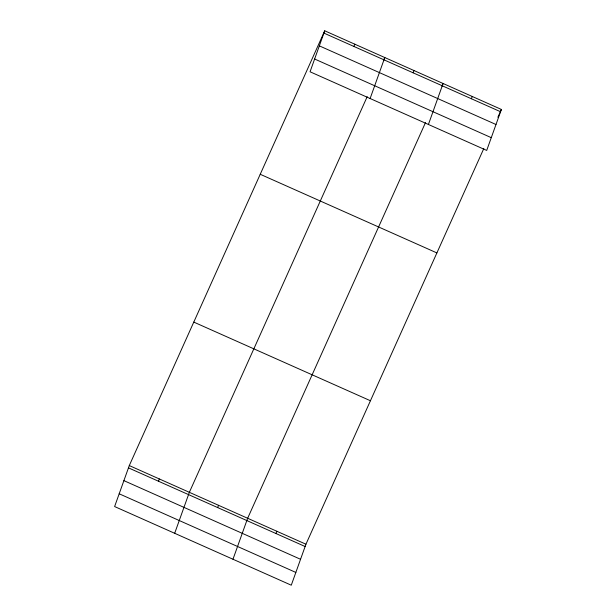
<?xml version="1.0" encoding="UTF-8"?>
<svg xmlns="http://www.w3.org/2000/svg" width="616" height="616" viewBox="0 0 616 616"><rect width="100%" height="100%" fill="white"/><g stroke="black" fill="none" stroke-linecap="round" stroke-linejoin="round"><path stroke-width="0.92" d="M324.724 30.8L310.056 71.779L486.709 150.427L501.385 109.448L324.724 30.8L129.291 465.573L114.614 506.552L291.276 585.2L305.944 544.221L483.799 148.571M158.497 481.235L159.321 478.948M174.682 533.294L189.351 492.315L367.198 96.666M353.938 46.462L354.762 44.167M217.679 507.584L218.503 505.289M370.116 98.522L384.792 57.542L383.614 60.145M232.979 559.251L247.647 518.272L425.494 122.623M413.12 72.811L413.937 70.517M275.976 533.533L276.8 531.246M428.413 124.471L443.089 83.491L441.918 86.101M471.417 98.76L472.233 96.466M497.867 117.271L501.385 109.448M323.908 33.095L500.562 111.735M319.334 45.861L495.995 124.501M314.622 59.013L491.283 137.661M260.229 174.274L436.89 252.922M193.786 322.099L370.439 400.747M129.291 465.573L305.944 544.221M128.467 467.867L305.128 546.515M123.893 480.634L300.554 559.282M119.188 493.786L295.842 572.433"/></g></svg>
